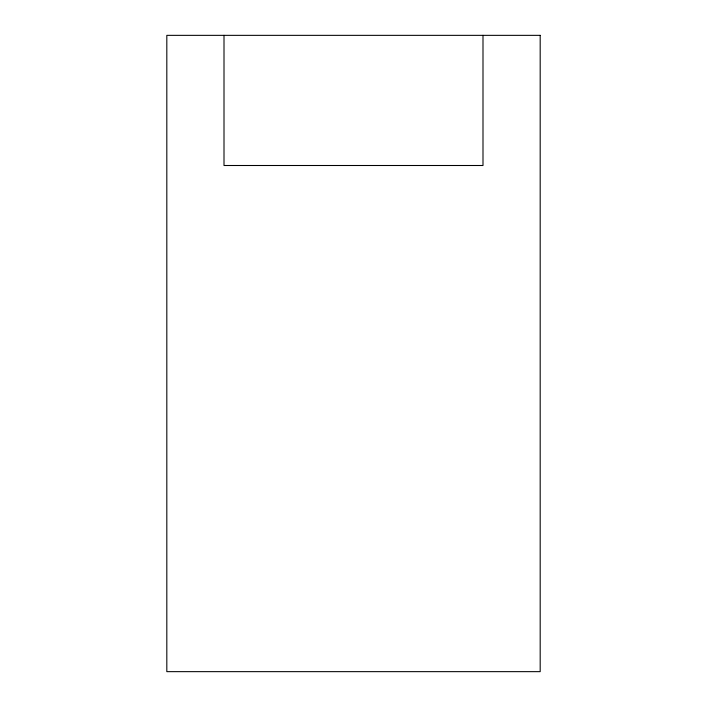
<?xml version="1.0" encoding="UTF-8"?>
<svg xmlns="http://www.w3.org/2000/svg" width="707" height="707" viewBox="0 0 707 707"><rect width="100%" height="100%" fill="white"/><g stroke="black" fill="none" stroke-linecap="round" stroke-linejoin="round"><path stroke-width="1.06" d="M482.996 35.35L482.996 165.5L224.004 165.5L224.004 35.35M540.183 35.35L166.817 35.35L166.817 671.65L540.183 671.65L540.183 35.35"/></g></svg>
